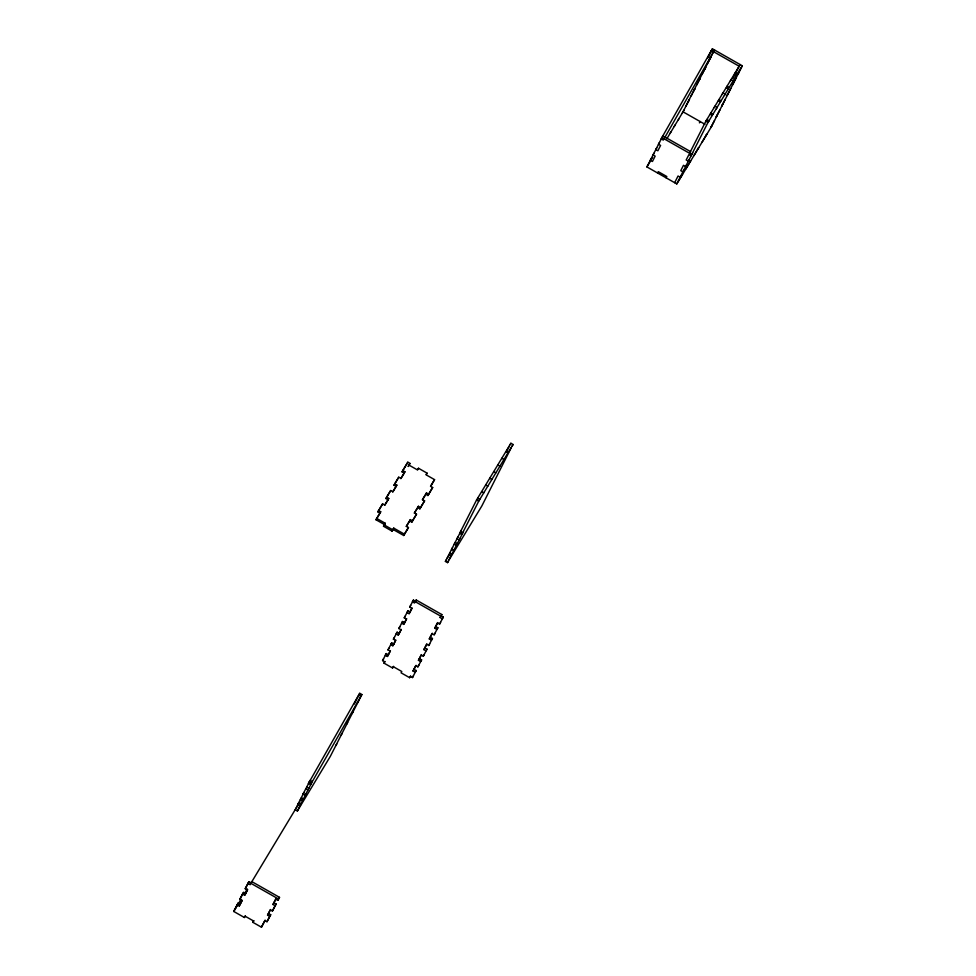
<?xml version="1.0" encoding="UTF-8"?>
<svg xmlns="http://www.w3.org/2000/svg" width="976" height="976" viewBox="0 0 976 976"><rect width="100%" height="100%" fill="white"/><g stroke="black" fill="none" stroke-linecap="round" stroke-linejoin="round"><path stroke-width="1.46" d="M393.743 528.114L393.06 529.443L403.735 535.507L404.406 534.165L393.743 528.114L392.047 531.115L383.519 526.259L384.52 524.6L375.98 519.744L380.018 513.083L377.883 511.863L382.604 503.872L384.739 505.08L388.765 498.419L386.63 497.199L390.668 490.538L392.803 491.745L396.842 485.084L394.707 483.864L398.745 477.203L400.88 478.411L404.906 471.75L402.771 470.542L407.822 462.209L409.957 463.417L408.261 466.418L409.957 463.417M382.604 503.872L377.883 511.863M384.727 505.3L388.094 499.749L385.959 498.541L386.63 497.199M375.98 519.744L380.701 511.741L378.566 510.533M390.668 490.538L385.959 498.541M380.018 513.083L380.701 511.741M392.803 491.977L396.158 486.414L394.023 485.206L394.707 483.864M398.745 477.203L394.023 485.206M400.868 478.643L404.235 473.092L402.1 471.872L402.771 470.542M388.094 499.749L388.765 498.419M407.822 462.209L402.1 471.872M396.158 486.414L396.842 485.084M404.235 473.092L404.906 471.75M383.519 526.259L385.203 523.258L376.663 518.415M384.52 524.6L385.203 523.258M417.813 469.602L418.497 468.26L427.024 473.116L426.353 474.446M392.047 531.115L392.73 529.773L384.19 524.929M409.664 520.964L410.347 519.622L412.482 520.842L411.799 522.172L409.664 520.964L406.309 526.515M417.74 507.63L418.411 506.288L420.546 507.508L419.875 508.838L417.74 507.63L414.373 513.181M410.347 519.622L406.309 526.296L408.444 527.504L403.735 535.507M425.804 494.295L426.488 492.965L428.623 494.173L427.939 495.515L425.804 494.295L422.449 499.858M418.411 506.288L414.385 512.961L416.52 514.169L411.799 522.172M427.024 473.116L426.024 474.787L434.552 479.631L431.185 485.414M426.488 492.965L422.449 499.627L424.584 500.834L419.875 508.838M434.552 479.631L430.526 486.292L432.661 487.512L427.939 495.515M245.391 915.842L244.378 917.501L233.715 911.438L238.107 903.093L240.242 904.301L239.242 905.972L237.107 904.764M239.242 905.972L241.95 900.628L239.815 899.408L242.524 894.065L243.536 892.406L245.671 893.613L244.659 895.285L242.524 894.065M244.659 895.285L247.367 889.929L245.244 888.721L247.953 883.378L248.965 881.706L251.088 882.926L251.771 881.584L279.514 897.347L278.843 898.676M234.716 909.778L238.107 903.093M243.536 892.406L239.815 899.408M248.965 881.706L245.244 888.721M247.953 883.378L250.088 884.585L250.759 883.256L278.514 899.006L277.831 900.348L275.696 899.14L272.987 904.484L275.122 905.691L272.402 911.035L270.267 909.827L267.558 915.171L269.693 916.379L266.985 921.734L264.85 920.514L261.458 927.2L252.918 922.357L253.601 921.015L245.061 916.171L244.378 917.501M240.242 904.301L242.28 900.299M245.671 893.613L247.709 889.6M297.631 804.773L304.061 792.414L303.048 794.074L305.183 795.294L306.196 793.622L299.766 805.981L297.631 804.773L298.644 803.102M303.048 794.074L309.49 781.727M308.477 783.386L309.16 782.057L311.295 783.264L310.612 784.594L308.477 783.386L358.717 694.985L359.729 693.314L361.864 694.534L330.339 756.339L297.387 810.995L295.252 809.787L297.961 804.444M299.961 801.784L250.088 884.585M305.183 795.294L311.625 782.935M297.387 810.995L300.767 804.322L299.766 805.981M354.3 704.013L359.729 693.314M393.572 666.315L392.559 667.987L384.019 663.143L384.703 661.801L382.568 660.593L386.289 653.578L388.424 654.786L387.411 656.458L385.276 655.238L386.289 653.578M387.411 656.458L390.119 651.114L387.984 649.894L391.705 642.891L393.84 644.099L392.84 645.758L390.705 644.55L391.705 642.891M392.84 645.758L395.548 640.415L393.413 639.207L397.134 632.192L399.269 633.4L398.257 635.071L396.122 633.863L397.134 632.192M398.257 635.071L400.977 629.727L398.842 628.52L402.563 621.505L404.698 622.712L403.686 624.384L401.551 623.164L402.563 621.505M403.686 624.384L406.394 619.04L404.259 617.82L407.98 610.805L410.115 612.025L409.103 613.684L406.98 612.477L407.98 610.805M409.103 613.684L411.823 608.341L409.688 607.133L413.409 600.118L415.544 601.326L416.215 599.996L441.835 614.538L440.139 617.54L442.274 618.76L443.287 617.088L441.152 615.88M416.215 599.996L414.532 602.997L412.397 601.789L413.409 600.118M388.424 654.786L390.449 650.785M393.84 644.099L395.878 640.085M399.269 633.4L401.307 629.398M404.698 622.712L406.724 618.699M410.115 612.025L412.153 608.011M448.557 560.968L447.545 562.627L445.41 561.42L461.331 530.346M476.593 499.944L460.33 532.018L462.465 533.225L478.728 501.152L513.034 444.495L510.899 443.275L476.593 499.944L478.728 501.152M392.559 667.987L393.243 666.645L401.77 671.5L401.099 672.83L409.627 677.686L410.64 676.014M709.015 55.486L708.003 57.145L712.407 48.8L742.285 65.77L711.101 127.246L676.795 183.903L646.917 166.933L662.167 137.201M265.179 920.185L261.458 927.2M267.558 915.171L270.608 909.498M272.987 904.484L276.025 898.798M651.968 158.6L652.639 157.27M447.545 562.627L463.466 531.566M664.302 138.421L714.542 50.008M268.571 913.499L270.706 914.719L266.985 921.734M273.988 902.812L276.123 904.02L272.402 911.035M509.216 446.288L506.495 451.632L507.508 449.96M510.216 444.617L510.899 443.275M707.661 58.157L712.407 48.8M670.244 133.151L670.915 131.821M511.339 447.496L481.839 505.971L449.228 559.626M512.351 445.825L513.034 444.495M674.27 126.49L674.953 125.148M678.308 119.816L678.991 118.486M682.346 113.155L713.529 51.679M692.85 92.781L694.875 88.767L693.875 90.439M657.592 172.996L658.263 171.666L666.803 176.51L666.132 177.852M409.627 677.686L410.31 676.344L412.445 677.564L413.458 675.892M416.069 665.327L414.031 669.341L416.166 670.549L415.154 672.22L413.019 671L415.739 665.656L417.874 666.864L418.875 665.205M421.486 654.64L419.46 658.641L421.595 659.861L420.583 661.521L418.448 660.313L421.156 654.969L423.291 656.177L424.304 654.506M426.915 643.94L424.877 647.954L427.012 649.162L426.012 650.833L423.877 649.613L426.585 644.27L428.72 645.49L429.733 643.818M432.344 633.253L430.306 637.255L432.441 638.475L431.429 640.134L429.294 638.926L432.002 633.583L434.137 634.79L435.15 633.131M437.76 622.554L435.723 626.568L437.858 627.775L436.858 629.447L434.723 628.239L437.431 622.895L439.566 624.103L440.579 622.432M440.139 617.54L441.835 614.538M412.445 677.564L416.166 670.549M417.874 666.864L421.595 659.861M423.291 656.177L427.012 649.162M428.72 645.49L432.441 638.475M434.137 634.79L437.858 627.775M439.566 624.103L443.287 617.088M699.414 122.854L700.097 121.512M674.66 182.695L678.052 176.009L680.187 177.229L681.199 175.558M740.15 64.562L705.855 121.219L689.581 153.293L690.593 151.622L662.85 135.871L711.394 50.471L739.149 66.222L733.037 78.251M714.261 107.555L714.932 106.225L717.067 107.433L716.396 108.775M676.795 183.903L707.99 122.427L742.285 65.77M722.325 94.221L723.009 92.891L725.144 94.099L724.46 95.441M681.846 175.57L682.517 174.24L678.491 180.902M730.402 80.898L731.073 79.556L733.208 80.764L732.537 82.106M685.884 168.909L690.593 160.906L689.91 162.248M693.948 155.574L698.657 147.571L697.986 148.913M702.025 142.252L706.734 134.249L706.051 135.579M740.601 68.771L737.893 74.115L738.893 72.456M310.612 784.594L361.864 694.534M418.497 468.26L417.484 469.932L408.944 465.088M404.406 534.165L408.444 527.504M412.482 520.842L416.52 514.169M420.546 507.508L424.584 500.834M428.623 494.173L432.661 487.512M662.85 135.871L661.155 138.873L663.29 140.08L664.973 137.079M710.138 58.365L711.15 56.693L707.429 63.708M659.459 142.545L658.446 144.216L660.581 145.424L657.873 150.78L655.738 149.56L656.738 147.901M704.721 69.052L705.733 67.381L702.012 74.396M654.03 153.244L653.017 154.903L655.152 156.123L652.444 161.467L650.309 160.259L651.321 158.588M699.292 79.739L700.304 78.08L696.583 85.095M646.917 166.933L651.297 159.71M691.154 95.782L692.167 94.111M688.446 101.126L689.459 99.467L685.738 106.469M666.876 138.714L684.03 110.154M409.688 607.133L410.689 605.462M404.259 617.82L405.272 616.161M398.842 628.52L399.843 626.848M393.413 639.207L394.426 637.535M387.984 649.894L388.997 648.235M382.568 660.593L383.568 658.922M357.46 702.879L358.473 701.207M457.939 537.032L456.939 538.691L459.074 539.911L460.074 538.24M736.185 77.799L732.464 84.814L733.476 83.143M352.043 713.566L353.044 711.907M452.522 547.719L451.51 549.39L453.645 550.598L454.657 548.939M730.756 88.487L727.035 95.502L728.047 93.842M346.614 724.265L347.627 722.594M447.093 558.418L450.461 552.855M445.41 561.42L446.422 559.748M692.728 152.842L691.045 155.843L688.91 154.635L686.189 159.979L688.324 161.186L689.337 159.527M725.339 99.186L721.618 106.189L722.63 104.53M233.715 911.438L241.011 899.384M244.939 892.894L247.294 889.002M384.019 663.143L385.032 661.472M341.185 734.952L342.198 733.281M686.628 164.871L685.616 166.53L683.481 165.322L680.772 170.666L682.907 171.886L683.908 170.214M719.91 109.873L716.189 116.888L717.201 115.217M335.768 745.64L336.769 743.98M714.493 120.56L710.772 127.575L711.772 125.916M252.918 922.357L253.931 920.685M434.723 628.239L435.723 626.568M429.294 638.926L430.306 637.255M423.877 649.613L424.877 647.954M418.448 660.313L419.46 658.641M413.019 671L414.031 669.341M277.831 900.348L279.514 897.347M275.122 905.691L276.123 904.02M269.693 916.379L270.706 914.719M735.111 72.895L737.246 74.103M734.428 74.225L736.563 75.445M727.035 86.217L729.17 87.437M726.364 87.559L728.499 88.767M718.97 99.552L721.105 100.772M718.287 100.894L720.422 102.102M710.894 112.887L713.029 114.094M710.223 114.229L712.358 115.436M705.855 121.219L707.99 122.427M683.017 111.825L704.977 124.294M661.838 137.531L691.716 154.501M505.849 451.607L507.984 452.827M501.823 458.281L503.958 459.489M497.784 464.942L499.919 466.162M493.746 471.615L495.881 472.823M489.708 478.277L491.843 479.484M485.682 484.938L487.817 486.158M481.644 491.611L483.779 492.819M477.606 498.272L479.741 499.48M459.647 533.347L461.782 534.567M455.231 542.375L457.366 543.583M454.218 544.047L456.353 545.255M449.814 553.063L451.937 554.283M448.801 554.734L450.936 555.942M415.215 601.655L440.823 616.21M359.046 694.656L361.181 695.864M358.717 694.985L360.852 696.193M310.161 780.385L312.296 781.593M306.769 787.071L308.904 788.279M305.769 788.73L307.904 789.95M301.352 797.758L303.487 798.966M300.34 799.429L302.475 800.637M706.868 119.548L706.185 120.89L708.32 122.098L709.003 120.768L706.868 119.548"/></g></svg>
